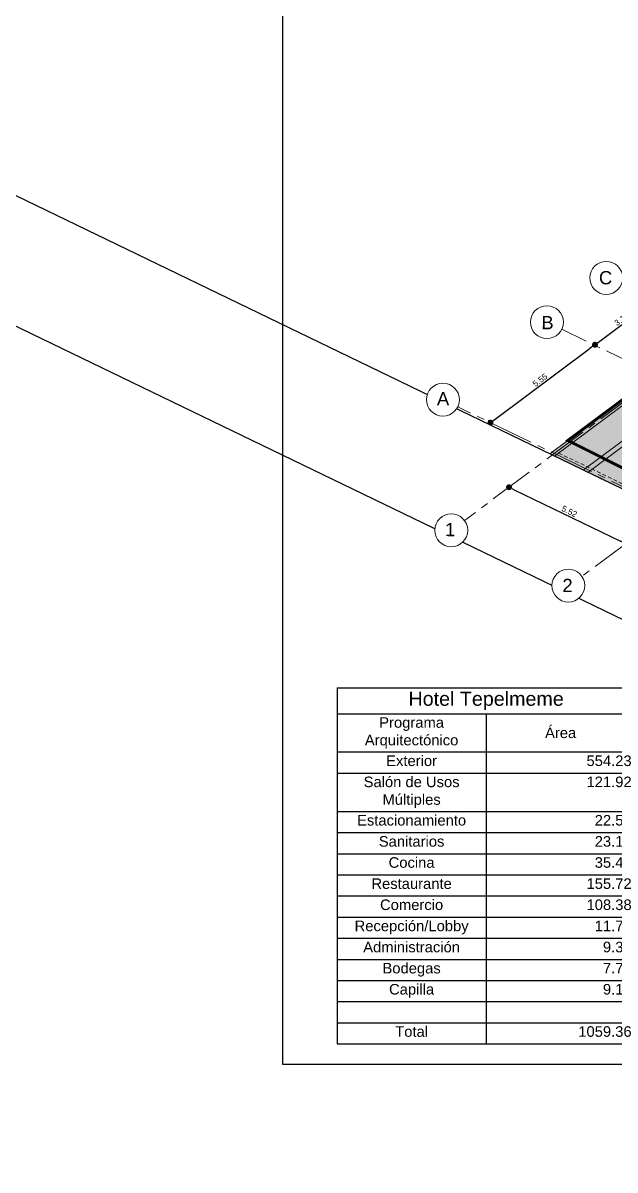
# Model space of a CAD drawing. Header units: metres. Extents: x -466 to 1322, y -1072 to 50.
# Drawn here: x -14.16 to 11.07, y -228.35 to -179.48 of the extents above; entities that cross this region are included whole.
import ezdxf

# ---------------------------------------------------------------- set-up
doc = ezdxf.new("R2010")
doc.units = ezdxf.units.M
doc.set_wipeout_variables(frame=1)
for name, pattern in [('B1 P BAJA$0$HIDDEN', [9.525, 6.35, -3.175]), ('CENTER2', [28.575, 19.05, -3.175, 3.175, -3.175]), ('Hidden 1_16_', [0.002381, 0.001587, -0.00079375]), ('OCULTA2', [0.3, 0.2, -0.1])]:
    doc.linetypes.add(name, pattern=pattern)
for name, color, linetype, lineweight in [('A - Hatch muros', 4, 'Continuous', 0), ('A - PROY', 250, 'B1 P BAJA$0$HIDDEN', 0), ('A - TXT 100 -1', 2, 'Continuous', 0), ('A-COTAS', 41, 'Continuous', 0), ('A-EJES', 61, 'CENTER2', 0), ('A-MURO INT', 4, 'Continuous', 0)]:
    doc.layers.add(name, color=color, linetype=linetype, lineweight=lineweight)
doc.layers.add('AKU_Poligono', color=1, linetype='Continuous')
doc.layers.add('Poligono Fisico', color=3, linetype='Continuous')
for name, color, linetype, lineweight, true_color in [('Hatch escaleras', 7, 'Continuous', 0, 0x78372d), ('Hatch Exterior', 7, 'Continuous', 0, 0xa99b89), ('Hatch Interior', 7, 'Continuous', 0, 0xaf6350)]:
    doc.layers.add(name, color=color, linetype=linetype, lineweight=lineweight, true_color=true_color)
doc.styles.get("Standard").update_dxf_attribs({"font": 'arial.ttf'})
doc.styles.add('Style-Arial', font='arial.ttf')
doc.dimstyles.new('ISO-25', dxfattribs={"dimscale": 0.1, "dimtxt": 2.5, "dimasz": 2.5, "dimexe": 1.25, "dimexo": 0.625, "dimtad": 1, "dimdsep": 46, "dimtxsty": 'Standard', "dimblk": 'DOT', "dimcen": 2.5, "dimadec": 0, "dimazin": 0, "dimtfac": 1, "dimtmove": 0, "dimatfit": 3, "dimfxl": 1, "dimarcsym": 0})

# ---------------------------------------------------------------- blocks, each defined once
blk = doc.blocks.new('*T101')
at = {"layer": 'A - Hatch muros', "color": 0, "linetype": 'ByBlock', "lineweight": -2, "transparency": 16777216}
for p, q in [((0, 0), (12.7, 0)), ((0, 0), (0, -15.162)), ((12.7, 0), (12.7, -15.162)), ((0, -1.1), (12.7, -1.1)), ((6.35, -1.1), (6.35, -15.162)), ((0, -2.727), (12.7, -2.727)), ((0, -3.627), (12.7, -3.627)), ((0, -5.262), (12.7, -5.262)), ((0, -6.162), (12.7, -6.162)), ((0, -7.062), (12.7, -7.062)), ((0, -7.962), (12.7, -7.962)), ((0, -8.862), (12.7, -8.862)), ((0, -9.762), (12.7, -9.762)), ((0, -10.662), (12.7, -10.662)), ((0, -11.562), (12.7, -11.562)), ((0, -12.462), (12.7, -12.462)), ((0, -13.362), (12.7, -13.362)), ((0, -14.262), (12.7, -14.262)), ((0, -15.162), (12.7, -15.162))]:
    blk.add_line(p, q, dxfattribs=at)
at = {"layer": 'A - Hatch muros', "color": 0, "transparency": 16777216}
for s, insert, char_height, width, attachment_point in [('Hotel Tepelmeme', (6.35, -0.55), 0.6, 12.4, 5), ('Programa Arquitectónico', (3.175, -1.914), 0.45, 6.05, 5), ('Área', (9.525, -1.914), 0.45, 6.05, 5), ('Exterior', (3.175, -2.877), 0.45, 6.05, 2), ('554.23', (12.55, -2.877), 0.45, 6.05, 3), ('Salón de Usos Múltiples', (3.175, -3.777), 0.45, 6.05, 2), ('121.92', (12.55, -3.777), 0.45, 6.05, 3), ('Estacionamiento', (3.175, -5.412), 0.45, 6.05, 2), ('22.52', (12.55, -5.412), 0.45, 6.05, 3), ('Sanitarios', (3.175, -6.312), 0.45, 6.05, 2), ('23.12', (12.55, -6.312), 0.45, 6.05, 3), ('Cocina', (3.175, -7.212), 0.45, 6.05, 2), ('35.49', (12.55, -7.212), 0.45, 6.05, 3), ('Restaurante', (3.175, -8.112), 0.45, 6.05, 2), ('155.72', (12.55, -8.112), 0.45, 6.05, 3), ('Comercio', (3.175, -9.012), 0.45, 6.05, 2), ('108.38', (12.55, -9.012), 0.45, 6.05, 3), ('Recepción/Lobby', (3.175, -9.912), 0.45, 6.05, 2), ('11.75', (12.55, -9.912), 0.45, 6.05, 3), ('Administración', (3.175, -10.812), 0.45, 6.05, 2), ('9.39', (12.55, -10.812), 0.45, 6.05, 3), ('Bodegas', (3.175, -11.712), 0.45, 6.05, 2), ('7.70', (12.55, -11.712), 0.45, 6.05, 3), ('Capilla', (3.175, -12.612), 0.45, 6.05, 2), ('9.14', (12.55, -12.612), 0.45, 6.05, 3), ('Total', (3.175, -14.412), 0.45, 6.05, 2), ('1059.36', (12.55, -14.412), 0.45, 6.05, 3)]:
    blk.add_mtext(s, dxfattribs=dict(at, insert=insert, char_height=char_height, width=width, attachment_point=attachment_point))
blk = doc.blocks.new('_Dot')
at = {"color": 0, "linetype": 'ByBlock', "lineweight": -2}
blk.add_line((-0.5, 0), (-1, 0), dxfattribs=at)
at = {"color": 0, "linetype": 'ByBlock', "const_width": 0.5}
blk.add_lwpolyline([(-0.25, 0, 1), (0.25, 0, 1)], format="xyb", close=True, dxfattribs=at)
blk = doc.blocks.new('*D104')
at = {"layer": 'A-COTAS', "color": 0, "lineweight": -2, "transparency": 16777216}
for p, q in [((5.963, -196.361), (10.016, -193.34)), ((10.179, -193.141), (10.141, -193.091)), ((5.725, -196.46), (5.688, -196.41))]:
    blk.add_line(p, q, dxfattribs=at)
at = {"layer": 'Defpoints', "color": 0, "transparency": 16777216}
for p in [(10.216, -193.191), (10.216, -193.191), (5.763, -196.51)]:
    blk.add_point(p, dxfattribs=at)
at = {"layer": 'A-COTAS', "color": 0, "lineweight": -2, "transparency": 16777216, "xscale": 0.25, "yscale": 0.25, "zscale": 0.25}
for p, rotation in [((10.216, -193.191), 36.69961023290219), ((5.763, -196.51), 216.6996102329022)]:
    blk.add_blockref('_Dot', p, dxfattribs=dict(at, rotation=rotation))
at = {"layer": 'A-COTAS', "color": 0, "transparency": 16777216, "insert": (7.876, -194.699), "char_height": 0.25, "attachment_point": 5, "rotation": 36.6996}
blk.add_mtext('5.55', dxfattribs=at)
blk = doc.blocks.new('*D105')
at = {"layer": 'A-COTAS', "color": 0, "lineweight": -2, "transparency": 16777216}
for p, q in [((10.416, -193.041), (12.521, -191.473)), ((12.684, -191.273), (12.647, -191.223)), ((10.179, -193.141), (10.141, -193.091))]:
    blk.add_line(p, q, dxfattribs=at)
at = {"layer": 'Defpoints', "color": 0, "transparency": 16777216}
for p in [(12.722, -191.323), (12.722, -191.323), (10.216, -193.191)]:
    blk.add_point(p, dxfattribs=at)
at = {"layer": 'A-COTAS', "color": 0, "lineweight": -2, "transparency": 16777216, "xscale": 0.25, "yscale": 0.25, "zscale": 0.25}
for p, rotation in [((12.722, -191.323), 36.69961023290219), ((10.216, -193.191), 216.6996102329022)]:
    blk.add_blockref('_Dot', p, dxfattribs=dict(at, rotation=rotation))
at = {"layer": 'A-COTAS', "color": 0, "transparency": 16777216, "insert": (11.355, -192.104), "char_height": 0.25, "attachment_point": 5, "rotation": 36.6996}
blk.add_mtext('3.13', dxfattribs=at)
blk = doc.blocks.new('*D110')
at = {"layer": 'A-COTAS', "color": 0, "lineweight": -2, "transparency": 16777216}
for p, q in [((6.581, -199.208), (6.609, -199.151)), ((6.779, -199.373), (11.303, -201.559)), ((11.555, -201.612), (11.582, -201.556))]:
    blk.add_line(p, q, dxfattribs=at)
at = {"layer": 'Defpoints', "color": 0, "transparency": 16777216}
for p in [(6.554, -199.264), (11.528, -201.668), (11.528, -201.668)]:
    blk.add_point(p, dxfattribs=at)
at = {"layer": 'A-COTAS', "color": 0, "lineweight": -2, "transparency": 16777216, "xscale": 0.25, "yscale": 0.25, "zscale": 0.25}
for p, rotation in [((6.554, -199.264), 154.1983439835458), ((11.528, -201.668), 334.1983439835457)]:
    blk.add_blockref('_Dot', p, dxfattribs=dict(at, rotation=rotation))
at = {"layer": 'A-COTAS', "color": 0, "transparency": 16777216, "insert": (9.124, -200.295), "char_height": 0.25, "attachment_point": 5, "rotation": 334.1983}
blk.add_mtext('5.52', dxfattribs=at)

msp = doc.modelspace()

# ---------------------------------------------------------------- hatches: boundary and pattern name
at = {"layer": 'A - Hatch muros', "transparency": 33554687}
h = msp.add_hatch(color=256, dxfattribs=at)
h.dxf.hatch_style = 1
h.paths.add_polyline_path([(50.66, -172.625), (45.609, -176.39), (43.733, -171.677), (28.642, -182.925), (31.571, -186.853), (30.684, -187.514), (30.565, -187.354), (31.291, -186.813), (28.482, -183.044), (8.494, -197.943), (8.291, -197.845), (48.887, -167.586), (49.155, -168.261), (48.969, -168.335), (48.797, -167.902), (43.899, -171.553), (45.295, -175.067), (45.699, -176.074), (50.583, -172.433), (50.399, -171.968), (50.584, -171.894), (52.102, -175.709), (51.917, -175.783), (51.732, -175.318), (46.847, -178.959), (48.172, -182.287), (53.641, -180.115), (53.456, -179.65), (53.641, -179.577), (53.9, -180.227), (54.085, -180.692), (53.899, -180.766), (53.715, -180.301), (48.246, -182.473), (48.848, -183.985), (49.947, -186.747), (55.415, -184.575), (55.23, -184.11), (55.417, -184.036), (55.86, -185.152), (55.674, -185.225), (55.489, -184.761), (50.021, -186.932), (50.624, -188.444), (51.279, -190.091), (56.746, -187.92), (56.562, -187.455), (56.749, -187.381), (57.007, -188.031), (51.26, -190.314), (51.167, -190.351), (50.437, -188.518), (46.605, -178.891), (51.655, -175.126)])
at = {"layer": 'A - Hatch muros'}
h = msp.add_hatch(color=256, dxfattribs=at)
h.dxf.hatch_style = 1
h.paths.add_polyline_path([(14.62, -194.874), (9.712, -198.532), (9.915, -198.63), (14.739, -195.034)])
h.paths.add_polyline_path([(18.147, -194.365), (16.543, -195.56), (15.527, -194.197), (15.367, -194.317), (17.458, -197.123), (13.264, -200.249), (13.467, -200.347), (17.738, -197.164), (16.662, -195.721), (18.266, -194.525), (19.342, -195.969), (21.547, -194.325), (21.427, -194.165), (19.383, -195.689), (17.41, -193.043), (20.177, -190.981), (22.268, -193.787), (22.429, -193.668), (20.337, -190.862), (23.103, -188.8), (25.075, -191.446), (23.032, -192.972), (23.152, -193.132), (29.86, -188.128), (29.741, -187.968), (25.236, -191.326), (23.144, -188.52), (17.131, -193.002)])
at = {"layer": 'Hatch Exterior', "transparency": 33554687}
h = msp.add_hatch(color=256, dxfattribs=at)
h.dxf.hatch_style = 1
h.paths.add_polyline_path([(9.712, -198.532), (27.181, -206.977), (29.401, -202.386), (51.053, -212.854), (52.925, -208.982), (26.328, -196.124), (45.643, -181.728), (47.493, -186.155), (48.758, -189.189), (52.21, -197.455), (57.239, -199.368), (59.568, -194.48), (53.769, -196.783), (53.69, -196.749), (51.89, -192.149), (57.722, -189.833), (59.568, -194.48), (60.683, -192.14), (50.464, -166.41), (48.887, -167.586), (57.007, -188.031), (51.152, -190.357), (45.606, -176.392), (17.738, -197.164), (15.527, -194.197)])
h.paths.add_polyline_path([(14.62, -194.874), (9.712, -198.532), (9.915, -198.63), (14.739, -195.034)])
h.paths.add_polyline_path([(22.859, -204.888), (24.992, -200.476), (29.133, -202.479), (27.001, -206.89), (26.96, -206.86), (27.043, -206.688), (27.268, -206.797), (29.401, -202.386), (24.899, -200.209), (22.679, -204.801)], flags=17)
edge = h.paths.add_edge_path(flags=16)
edge.add_arc((19.72, -199.99), 0.7, 36.6996, 118.5178, ccw=False)
edge.add_line((20.281, -199.571), (21.644, -198.555))
edge.add_arc((19.72, -199.99), 2.4, -235.6793, 36.6996, ccw=False)
edge.add_line((18.367, -198.008), (19.386, -199.375))
at = {"layer": 'Hatch Interior', "transparency": 33554687}
h = msp.add_hatch(color=256, dxfattribs=at)
h.dxf.hatch_style = 1
h.paths.add_polyline_path([(8.291, -197.845), (48.887, -167.586), (57.007, -188.031), (51.152, -190.357), (45.606, -176.392), (17.738, -197.164), (15.527, -194.197), (9.712, -198.532)])
h.paths.add_polyline_path([(29.401, -202.386), (27.181, -206.977), (48.833, -217.445), (51.053, -212.854)])
h.paths.add_polyline_path([(51.89, -192.149), (57.711, -189.837), (59.568, -194.48), (53.769, -196.783), (53.69, -196.749)])
h.paths.add_polyline_path([(18.147, -194.365), (16.543, -195.56), (15.527, -194.197), (15.367, -194.317), (17.458, -197.123), (13.264, -200.249), (13.467, -200.347), (17.738, -197.164), (16.662, -195.721), (18.266, -194.525), (19.342, -195.969), (21.466, -194.385), (21.347, -194.225), (19.222, -195.808), (17.25, -193.162), (20.177, -190.981), (22.268, -193.787), (22.348, -193.728), (20.257, -190.921), (23.103, -188.8), (25.075, -191.446), (23.032, -192.972), (23.152, -193.132), (29.323, -188.529), (29.203, -188.369), (25.236, -191.326), (23.144, -188.52), (17.131, -193.002)])
h.paths.add_polyline_path([(46.605, -178.891), (51.655, -175.126), (51.732, -175.318), (46.847, -178.959), (48.165, -182.29), (53.648, -180.112), (53.722, -180.298), (48.239, -182.476), (51.271, -190.094), (56.754, -187.917), (56.563, -187.455), (56.749, -187.381), (57.007, -188.031), (51.152, -190.357), (43.733, -171.677), (28.482, -183.044), (27.959, -183.434), (8.494, -197.943), (8.291, -197.845), (48.887, -167.586), (49.155, -168.261), (48.969, -168.335), (48.797, -167.902), (43.899, -171.553), (45.609, -176.39)], flags=16)
h.paths.add_polyline_path([(53.69, -196.749), (53.769, -196.783), (59.568, -194.48), (58.53, -191.869), (55.557, -193.05), (55.631, -193.235), (58.605, -192.054), (59.494, -194.294), (55.66, -195.816), (55.521, -195.872), (53.825, -196.545), (52.935, -194.306)], flags=17)
h.paths.add_polyline_path([(55.079, -190.884), (55.2, -190.838), (55.248, -190.815)], flags=16)
h.paths.add_polyline_path([(57.514, -189.917), (57.722, -189.833), (57.165, -190.054)])
h.paths.add_polyline_path([(52.414, -191.941), (51.89, -192.149), (51.89, -192.149)], flags=16)

# ---------------------------------------------------------------- linework, layer by layer
at = {"layer": 'A - TXT 100 -1'}
for centre in [(10.698, -190.345), (8.167, -192.231)]:
    msp.add_circle(centre, 0.701, dxfattribs=at)
at = {"layer": 'A-MURO INT'}
msp.add_lwpolyline([(43.733, -171.677), (28.642, -182.925), (31.571, -186.853), (30.684, -187.514), (30.565, -187.354), (31.291, -186.813), (28.482, -183.044), (8.494, -197.943), (8.291, -197.845), (48.887, -167.586)], dxfattribs=at)
msp.add_lwpolyline([(14.62, -194.874), (9.712, -198.532), (9.915, -198.63), (14.739, -195.034)], close=True, dxfattribs=at)
at = {"layer": 'AKU_Poligono'}
for points in [[(75.937, -230.548), (-122.47, -134.628)], [(78.666, -237.422), (-122.091, -140.365)]]:
    msp.add_lwpolyline(points, dxfattribs=at)

# ---------------------------------------------------------------- block references
msp.add_blockref('*T101', (-0.772, -207.813))

# ---------------------------------------------------------------- texts
at = {"layer": 'A - TXT 100 -1', "style": 'Style-Arial'}
for s, p in [('C', (10.383, -190.618)), ('B', (7.929, -192.532))]:
    msp.add_text(s, height=0.564, rotation=359.7227, dxfattribs=at).set_placement(p)

# ---------------------------------------------------------------- dimensions: what is measured, and where the dimension line sits
at = {"layer": 'A-COTAS'}
dim = msp.add_linear_dim(base=(12.722, -191.323), p1=(10.216, -193.191), p2=(12.722, -191.323), angle=36.6996, dimstyle='ISO-25', override={"dimtmove": 1}, dxfattribs=at)
dim.commit()
dim.dimension.update_dxf_attribs({"geometry": '*D105', "text_midpoint": (11.355, -192.104)})
for base, p1, p2, angle, picture, middle in [((10.216, -193.191), (5.763, -196.51), (10.216, -193.191), 36.6996, '*D104', (7.876, -194.699)), ((11.528, -201.668), (6.554, -199.264), (11.528, -201.668), 334.1983, '*D110', (9.124, -200.295))]:
    dim = msp.add_linear_dim(base=base, p1=p1, p2=p2, angle=angle, dimstyle='ISO-25', dxfattribs=at)
    dim.commit()
    dim.dimension.update_dxf_attribs({"geometry": picture, "text_midpoint": middle})

# ---------------------------------------------------------------- next in the draw order: wipeouts: each hides what was drawn before it
for points in [[(4.376, -195.824), (4.393, -195.783), (4.408, -195.742), (4.42, -195.699), (4.429, -195.656), (4.435, -195.613), (4.439, -195.569), (4.44, -195.525), (4.438, -195.481), (4.433, -195.437), (4.426, -195.394), (4.416, -195.351), (4.403, -195.309), (4.388, -195.267), (4.37, -195.227), (4.35, -195.188), (4.327, -195.15), (4.302, -195.114), (4.275, -195.08), (4.245, -195.047), (4.214, -195.016), (4.18, -194.987), (4.145, -194.961), (4.109, -194.936), (4.071, -194.914), (4.031, -194.894), (3.99, -194.877), (3.949, -194.863), (3.906, -194.851), (3.863, -194.842), (3.82, -194.835), (3.776, -194.832), (3.732, -194.831), (3.688, -194.832), (3.644, -194.837), (3.601, -194.844), (3.558, -194.854), (3.516, -194.867), (3.474, -194.882), (3.434, -194.9), (3.395, -194.921), (3.357, -194.943), (3.321, -194.969), (3.287, -194.996), (3.254, -195.025), (3.223, -195.057), (3.194, -195.09), (3.168, -195.125), (3.143, -195.162), (3.121, -195.2), (3.101, -195.239), (3.084, -195.28), (3.07, -195.322), (3.058, -195.364), (3.049, -195.407), (3.042, -195.451), (3.039, -195.495), (3.038, -195.539), (3.039, -195.583), (3.044, -195.626), (3.051, -195.67), (3.061, -195.713), (3.074, -195.755), (3.089, -195.796), (3.107, -195.836), (3.128, -195.876), (3.15, -195.913), (3.176, -195.949), (3.203, -195.984), (3.232, -196.017), (3.264, -196.048), (3.297, -196.076), (3.332, -196.103), (3.369, -196.127), (3.407, -196.149), (3.446, -196.169), (3.487, -196.186), (3.529, -196.201), (3.571, -196.213), (3.614, -196.222), (3.658, -196.228), (3.702, -196.232), (3.746, -196.233), (3.79, -196.231), (3.833, -196.226), (3.877, -196.219), (3.92, -196.209), (3.962, -196.196), (4.003, -196.181), (4.043, -196.163), (4.083, -196.143), (4.12, -196.12), (4.156, -196.095), (4.191, -196.068), (4.224, -196.038), (4.255, -196.007), (4.283, -195.973), (4.31, -195.938), (4.334, -195.902), (4.356, -195.864)], [(4.731, -201.39), (4.748, -201.35), (4.763, -201.308), (4.775, -201.266), (4.784, -201.222), (4.79, -201.179), (4.794, -201.135), (4.795, -201.091), (4.793, -201.047), (4.788, -201.003), (4.781, -200.96), (4.771, -200.917), (4.758, -200.875), (4.743, -200.833), (4.725, -200.793), (4.705, -200.754), (4.682, -200.716), (4.657, -200.68), (4.63, -200.646), (4.6, -200.613), (4.569, -200.582), (4.535, -200.553), (4.5, -200.527), (4.464, -200.502), (4.426, -200.48), (4.386, -200.461), (4.345, -200.443), (4.304, -200.429), (4.261, -200.417), (4.218, -200.408), (4.175, -200.401), (4.131, -200.398), (4.087, -200.397), (4.043, -200.399), (3.999, -200.403), (3.956, -200.41), (3.913, -200.42), (3.871, -200.433), (3.829, -200.448), (3.789, -200.466), (3.75, -200.487), (3.712, -200.51), (3.676, -200.535), (3.642, -200.562), (3.609, -200.591), (3.578, -200.623), (3.549, -200.656), (3.523, -200.691), (3.498, -200.728), (3.476, -200.766), (3.456, -200.806), (3.439, -200.846), (3.425, -200.888), (3.413, -200.93), (3.404, -200.973), (3.397, -201.017), (3.394, -201.061), (3.393, -201.105), (3.394, -201.149), (3.399, -201.192), (3.406, -201.236), (3.416, -201.279), (3.429, -201.321), (3.444, -201.362), (3.462, -201.403), (3.483, -201.442), (3.505, -201.479), (3.531, -201.515), (3.558, -201.55), (3.587, -201.583), (3.619, -201.614), (3.652, -201.642), (3.687, -201.669), (3.724, -201.693), (3.762, -201.715), (3.801, -201.735), (3.842, -201.752), (3.884, -201.767), (3.926, -201.779), (3.969, -201.788), (4.013, -201.794), (4.057, -201.798), (4.101, -201.799), (4.145, -201.797), (4.188, -201.793), (4.232, -201.785), (4.275, -201.775), (4.317, -201.762), (4.358, -201.747), (4.399, -201.729), (4.438, -201.709), (4.475, -201.686), (4.511, -201.661), (4.546, -201.634), (4.579, -201.604), (4.61, -201.573), (4.638, -201.539), (4.665, -201.504), (4.689, -201.468), (4.711, -201.43)], [(9.717, -203.744), (9.734, -203.704), (9.748, -203.662), (9.76, -203.62), (9.769, -203.577), (9.776, -203.533), (9.78, -203.489), (9.781, -203.445), (9.779, -203.401), (9.774, -203.357), (9.767, -203.314), (9.757, -203.271), (9.744, -203.229), (9.729, -203.188), (9.711, -203.147), (9.691, -203.108), (9.668, -203.071), (9.643, -203.035), (9.615, -203), (9.586, -202.967), (9.554, -202.936), (9.521, -202.908), (9.486, -202.881), (9.449, -202.857), (9.411, -202.834), (9.372, -202.815), (9.331, -202.798), (9.29, -202.783), (9.247, -202.771), (9.204, -202.762), (9.161, -202.756), (9.117, -202.752), (9.073, -202.751), (9.029, -202.753), (8.985, -202.757), (8.941, -202.765), (8.899, -202.775), (8.856, -202.787), (8.815, -202.803), (8.775, -202.821), (8.736, -202.841), (8.698, -202.864), (8.662, -202.889), (8.627, -202.916), (8.595, -202.946), (8.564, -202.977), (8.535, -203.011), (8.508, -203.046), (8.484, -203.082), (8.462, -203.12), (8.442, -203.16), (8.425, -203.2), (8.411, -203.242), (8.399, -203.284), (8.39, -203.328), (8.383, -203.371), (8.379, -203.415), (8.378, -203.459), (8.38, -203.503), (8.385, -203.547), (8.392, -203.59), (8.402, -203.633), (8.415, -203.675), (8.43, -203.717), (8.448, -203.757), (8.468, -203.796), (8.491, -203.834), (8.516, -203.87), (8.544, -203.904), (8.573, -203.937), (8.605, -203.968), (8.638, -203.997), (8.673, -204.023), (8.71, -204.048), (8.748, -204.07), (8.787, -204.089), (8.828, -204.107), (8.869, -204.121), (8.912, -204.133), (8.955, -204.142), (8.998, -204.149), (9.042, -204.152), (9.086, -204.153), (9.13, -204.151), (9.174, -204.147), (9.218, -204.14), (9.261, -204.13), (9.303, -204.117), (9.344, -204.102), (9.384, -204.084), (9.423, -204.063), (9.461, -204.04), (9.497, -204.015), (9.532, -203.988), (9.564, -203.959), (9.595, -203.927), (9.624, -203.894), (9.651, -203.859), (9.675, -203.822), (9.697, -203.784)]]:
    msp.add_wipeout(points).dxf.layer = 'Hatch escaleras'

# ---------------------------------------------------------------- next in the draw order: linework, layer by layer
msp.add_lwpolyline([(-3.086, -161.589), (88.557, -161.589), (88.557, -223.859), (-3.086, -223.859)], close=True)
at = {"layer": 'A - PROY', "color": 250, "linetype": 'Hidden 1_16_', "ltscale": 100}
for points in [[(8.675, -197.808), (48.74, -217.178), (52.657, -209.075)], [(8.494, -197.943), (48.833, -217.445), (52.837, -209.162)]]:
    msp.add_lwpolyline(points, dxfattribs=at)
at = {"layer": 'A - TXT 100 -1'}
for centre in [(3.739, -195.532), (4.094, -201.098), (9.08, -203.452)]:
    msp.add_circle(centre, 0.701, dxfattribs=at)
at = {"layer": 'A-EJES', "ltscale": 0.1}
for p, q in [((46.36, -169.594), (4.656, -200.679)), ((50.705, -172.467), (9.661, -203.06)), ((51.009, -212.944), (8.798, -192.536)), ((48.652, -217.245), (4.37, -195.837))]:
    msp.add_line(p, q, dxfattribs=at)
at = {"layer": 'Poligono Fisico', "color": 5, "linetype": 'OCULTA2', "const_width": 0.125}
msp.add_lwpolyline([(50.856, -218.239), (9.06, -197.271), (50.464, -166.41), (65.813, -205.058)], close=True, dxfattribs=at)

# ---------------------------------------------------------------- next in the draw order: texts
at = {"layer": 'A - TXT 100 -1', "style": 'Style-Arial'}
for s, p in [('A', (3.48, -195.77)), ('1', (3.821, -201.347)), ('2', (8.825, -203.728))]:
    msp.add_text(s, height=0.564, rotation=359.7227, dxfattribs=at).set_placement(p)

doc.saveas('drawing.dxf')
